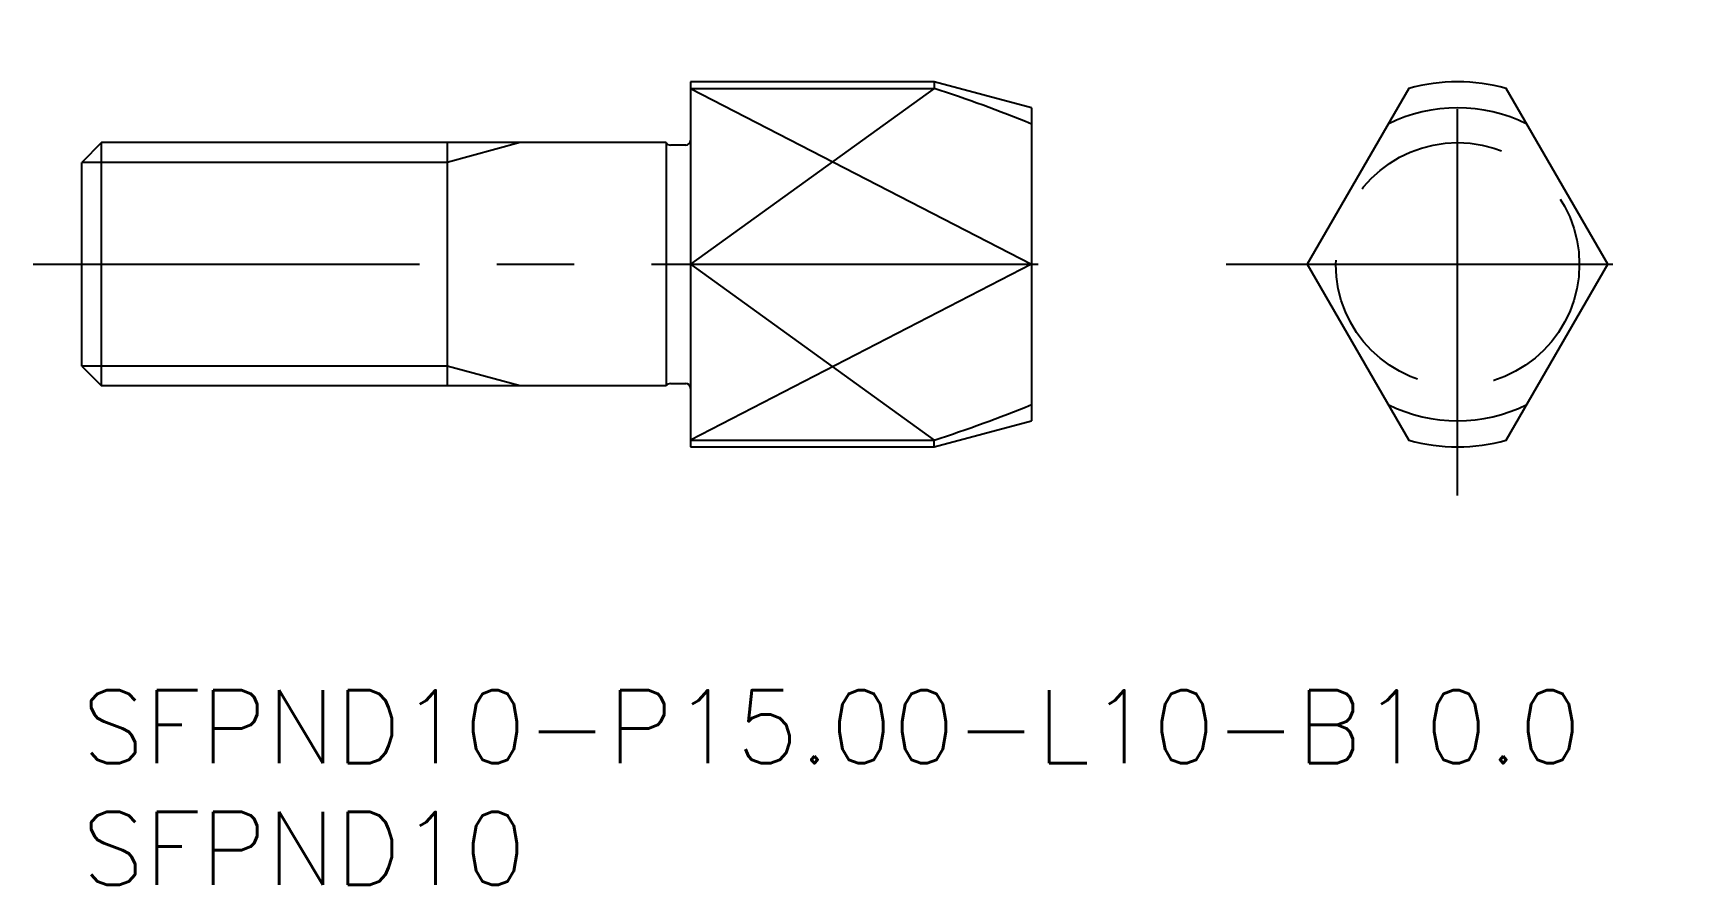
# Model space of a CAD drawing. Extents: x -2 to 66, y -8 to 27.
import ezdxf

# ---------------------------------------------------------------- set-up
doc = ezdxf.new("R2010")
doc.units = 0
doc.header["$LTSCALE"] = 0.5
doc.linetypes.add('CENTER', pattern=[50.8, 31.75, -6.35, 6.35, -6.35])
doc.linetypes.add('DASHED', pattern=[19.05, 12.7, -6.35])
for name, color, linetype in [('MSM_CENTER', 1, 'CENTER'), ('MSM_CONTINUOUS', 7, 'CONTINUOUS'), ('MSM_DASHED', 4, 'DASHED'), ('MSM_NARROW', 5, 'CONTINUOUS'), ('MSM_PART_NUMBER', 7, 'CONTINUOUS')]:
    doc.layers.add(name, color=color, linetype=linetype)
doc.styles.get("Standard").update_dxf_attribs({"font": 'txt.shx', "height": 0.5, "bigfont": 'bigfont.shx'})

# ---------------------------------------------------------------- blocks, each defined once
blk = doc.blocks.new('*U17')
at = {"layer": 'MSM_PART_NUMBER'}
blk.add_text('SFPND10-P15.00-L10-B10.0', height=3, dxfattribs=at).set_placement((0, -3))
blk = doc.blocks.new('*U18')
at = {"layer": 'MSM_PART_NUMBER'}
blk.add_text('SFPND10', height=3, dxfattribs=at).set_placement((0, -8))

msp = doc.modelspace()

# ---------------------------------------------------------------- linework, layer by layer
at = {"layer": 'MSM_CENTER'}
for p, q in [((56.5, 8), (56.5, 27)), ((-2, 17.5), (41, 17.5)), ((47, 17.5), (66, 17.5))]:
    msp.add_line(p, q, dxfattribs=at)
at = {"layer": 'MSM_CONTINUOUS'}
for p, q in [((35, 25), (25, 25)), ((25, 25), (25, 10)), ((25, 24.728), (35, 24.728)), ((39, 23.928), (35, 25)), ((35, 25), (35, 24.728)), ((54.5, 24.728), (50.327, 17.5)), ((62.673, 17.5), (58.5, 24.728)), ((39, 23.928), (39, 11.072)), ((0.812, 22.5), (0, 21.688)), ((24, 22.5), (0.812, 22.5)), ((0.812, 12.5), (0.812, 22.5)), ((15, 22.5), (15, 12.5)), ((24, 22.5), (24, 12.5)), ((24.8, 22.4), (24.173, 22.4)), ((0, 13.312), (0, 21.688)), ((25, 17.5), (39, 17.5)), ((50.327, 17.5), (54.5, 10.272)), ((58.5, 10.272), (62.673, 17.5)), ((0, 13.312), (0.812, 12.5)), ((24, 12.5), (0.812, 12.5)), ((24.173, 12.6), (24.8, 12.6)), ((35, 10), (39, 11.072)), ((25, 10.272), (35, 10.272)), ((35, 10), (35, 10.272)), ((25, 10), (35, 10))]:
    msp.add_line(p, q, dxfattribs=at)
for centre, radius, start, end in [((16.713, -31.423), 59.054, 67.82734, 71.961), ((56.5, 17.5), 7.5, 74.53399, 105.46601), ((56.5, 17.5), 6.428, 63.72748, 116.27252), ((24.173, 22.6), 0.2, 210, 270), ((24.8, 22.6), 0.2, 270, 0), ((24.173, 12.4), 0.2, 90, 150), ((24.8, 12.4), 0.2, 0, 90), ((16.713, 66.423), 59.054, 288.039, 292.17266), ((56.5, 17.5), 6.428, 243.72748, 296.27252), ((56.5, 17.5), 7.5, 254.53399, 285.46601)]:
    msp.add_arc(centre, radius, start, end, dxfattribs=at)
at = {"layer": 'MSM_DASHED'}
msp.add_circle((56.5, 17.5), 5, dxfattribs=at)
at = {"layer": 'MSM_NARROW'}
for p, q in [((25, 24.728), (39, 17.5)), ((35, 24.728), (25, 17.5)), ((18, 22.5), (15, 21.688)), ((15, 21.688), (0, 21.688)), ((39, 17.5), (25, 10.272)), ((25, 17.5), (35, 10.272)), ((15, 13.312), (0, 13.312)), ((18, 12.5), (15, 13.312))]:
    msp.add_line(p, q, dxfattribs=at)

# ---------------------------------------------------------------- block references
at = {"layer": 'MSM_CONTINUOUS'}
for name in ['*U17', '*U18']:
    msp.add_blockref(name, (0, 0), dxfattribs=at)

doc.saveas('drawing.dxf')
